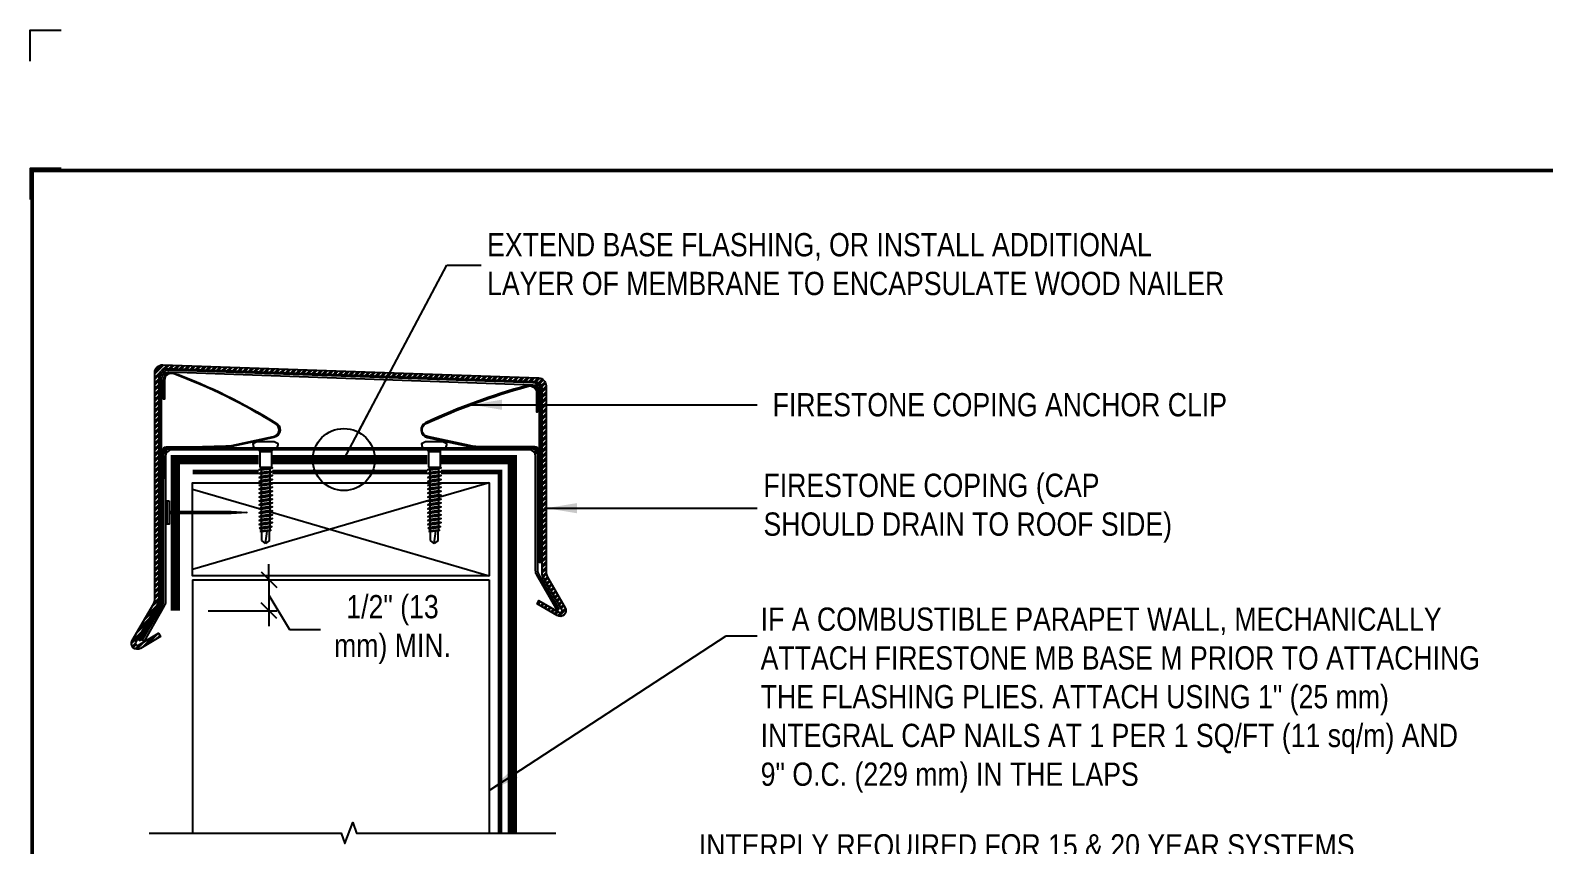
# Model space of a CAD drawing. Header units: inches. Extents: x -763.7 to -743.6, y -96.2 to -79.4.
# Drawn here: x -763.65 to -751.45, y -86.02 to -79.45 of the extents above; entities that cross this region are included whole.
import ezdxf
from ezdxf.enums import TextEntityAlignment as Align

# ---------------------------------------------------------------- set-up
doc = ezdxf.new("R2010")
doc.units = ezdxf.units.IN
doc.header["$MEASUREMENT"] = 0
doc.layers.get('0').update_dxf_attribs({"linetype": 'CONTINUOUS'})
doc.layers.get('DEFPOINTS').update_dxf_attribs({"linetype": 'CONTINUOUS'})
for name, color, linetype in [('FSBP-ACCESSORY-FIRESTONE', 7, 'CONTINUOUS'), ('FSBP-ACCESSORY-OTHER', 7, 'CONTINUOUS'), ('FSBP-ANNO-LABEL', 7, 'CONTINUOUS'), ('FSBP-MEMBRANE', 7, 'CONTINUOUS'), ('FSBP-TTLB-BORDER', 7, 'CONTINUOUS'), ('FSBP-TTLB-TEXT', 7, 'CONTINUOUS'), ('FSBP-WALL-CURB', 9, 'CONTINUOUS'), ('FSBP-WOOD', 7, 'CONTINUOUS')]:
    doc.layers.add(name, color=color, linetype=linetype)
doc.styles.add('ARIAL', font='arial.ttf')
doc.styles.add('ARIAL_BOLD', font='')
doc.styles.add('ARIAL_NAR', font='ARIALN.TTF')
doc.styles.get('ARIAL_BOLD').set_extended_font_data('Arial Black')
doc.dimstyles.new('FSBP-DIM', dxfattribs={"dimtxt": 0.1875, "dimasz": 0.125, "dimexe": 0.0625, "dimexo": 0.125, "dimgap": 0.125, "dimtad": 0, "dimdec": 0, "dimzin": 1, "dimdsep": 46, "dimlunit": 4, "dimtxsty": 'ARIAL_NAR', "dimblk": 'OBLIQUE', "dimcen": 0.09375, "dimdle": 0.0625, "dimclrd": 256, "dimclre": 256, "dimclrt": 256, "dimadec": 0, "dimazin": 0, "dimtfac": 1, "dimtdec": 0, "dimtmove": 1, "dimatfit": 3, "dimfxl": 0, "dimtolj": 1, "dimtzin": 0, "dimlwd": -1, "dimlwe": -1, "dimarcsym": 0})
doc.dimstyles.new('FSBP-LEADER', dxfattribs={"dimtxt": 0.1875, "dimasz": 0.25, "dimexe": 0.0625, "dimexo": 0.125, "dimgap": 0.125, "dimtad": 0, "dimtih": 1, "dimtoh": 1, "dimdec": 4, "dimzin": 0, "dimdsep": 46, "dimlunit": 4, "dimtxsty": 'ARIAL_NAR', "dimcen": 0.09375, "dimclrd": 256, "dimclre": 256, "dimclrt": 256, "dimadec": 0, "dimazin": 0, "dimtfac": 1, "dimtdec": 4, "dimtofl": 0, "dimtmove": 0, "dimatfit": 3, "dimfxl": 0, "dimtolj": 1, "dimtzin": 0, "dimlwd": -1, "dimlwe": -1, "dimarcsym": 0})

# ---------------------------------------------------------------- blocks, each defined once
blk = doc.blocks.new('FSBP_AP_FASTENER_02')
at = {"layer": 'FSBP-ACCESSORY-FIRESTONE'}
for p, q in [((-0.125, 0), (-0.09375, -0.0625)), ((0.09375, -0.0625), (0.125, 0)), ((-0.09375, -0.0625), (-0.09375, -0.3125)), ((-0.09375, -0.0625), (0.09375, -0.0625)), ((0.09375, -0.0625), (0.09375, -0.3125)), ((-0.09375, -0.3125), (-0.0703125, -0.3325892857142776)), ((-0.0703125, -0.3641565527315151), (-0.0703125, -0.3957238197487527)), ((-0.0703125, -0.4272910867660471), (-0.0703125, -0.4588583537832847)), ((0.0703125, -0.3440672670172376), (0.0703125, -0.3756345340344751)), ((0.0703125, -0.4072018010517695), (0.0703125, -0.4387690680690071)), ((0.0703125, -0.4703363350862446), (0.0703125, -0.501903602103539)), ((-0.0703125, -0.4904256208005222), (-0.0703125, -0.5219928878178166)), ((-0.0703125, -0.5535601548350542), (-0.0703125, -0.5851274218523486)), ((-0.0703125, -0.6166946888695861), (-0.0703125, -0.6482619558868237)), ((-0.0703125, -0.6798292229041181), (-0.0703125, -0.7113964899213556)), ((0.0703125, -0.5334708691207766), (0.0703125, -0.5650381361380141)), ((0.0703125, -0.5966054031553085), (0.0703125, -0.6281726701725461)), ((0.0703125, -0.6597399371897836), (0.0703125, -0.691307204207078)), ((0.0703125, -0.7228744712243156), (0.0703125, -0.7544417382415531)), ((-0.0703125, -0.7429637569385932), (-0.0703125, -0.7745310239558876)), ((-0.0703125, -0.8060982909731251), (-0.0703125, -0.8376655579903627)), ((-0.0703125, -0.8692328250076571), (-0.0703125, -0.9008000920248946)), ((-0.0703125, -0.9323673590421322), (-0.0703125, -0.9639346260594266)), ((0.0703125, -0.7860090052588475), (0.0703125, -0.8175762722760851)), ((0.0703125, -0.8491435392933226), (0.0703125, -0.880710806310617)), ((0.0703125, -0.9122780733278546), (0.0703125, -0.943845340345149)), ((0.0703125, -0.9754126073623866), (0.0703125, -1.006979874379624)), ((-0.0703125, -0.9955018930766641), (-0.0703125, -1.027069160093902)), ((-0.0703125, -1.058636427111196), (-0.0703125, -1.090203694128434)), ((-0.0703125, -1.121770961145671), (-0.0703125, -1.153338228162966)), ((-0.0703125, -1.184905495180203), (-0.0703125, -1.216472762197441)), ((0.0703125, -1.038547141396919), (0.0703125, -1.070114408414156)), ((0.0703125, -1.101681675431394), (0.0703125, -1.133248942448688)), ((0.0703125, -1.164816209465926), (0.0703125, -1.196383476483163)), ((-0.0703125, -1.248040029214735), (-0.0703125, -1.279607296231973)), ((-0.0703125, -1.31117456324921), (-0.0703125, -1.342741830266505)), ((-0.0625, -1.498492581068092), (-0.0625, -1.35740939234654)), ((0, -1.545367581068092), (0.02460623630037162, -1.344965644303613)), ((0.0625, -1.498492581068092), (0.0625, -1.339552249489429)), ((0.0703125, -1.227950743500458), (0.0703125, -1.259518010517695)), ((0.0703125, -1.291085277534933), (0.0703125, -1.322652544552227)), ((0, -1.545367581068092), (-0.06250000000002842, -1.498492581068092)), ((0.0625, -1.498492581068092), (0, -1.545367581068092))]:
    blk.add_line(p, q, dxfattribs=at)
blk.add_lwpolyline([(0.1875, 0, 0.1250000000000271), (0.203125, 0.0625), (0.140625, 0.09375), (-0.140625, 0.09375), (-0.203125, 0.0625, 0.1250000000000271), (-0.1875, 0)], format="xyb", close=True, dxfattribs=at)
for points in [[(-0.109375, -0.3539532763657576), (-0.0703125, -0.3325892857142776), (0.0703125, -0.3125), (0.109375, -0.3227032763657576), (0.0703125, -0.3440672670172376), (-0.0703125, -0.3641565527315151)], [(-0.109375, -0.4170878104002895), (-0.0703125, -0.3957238197487527), (0.0703125, -0.3756345340344751), (0.109375, -0.3858378104002895), (0.0703125, -0.4072018010517695), (-0.0703125, -0.4272910867660471)], [(-0.109375, -0.4802223444347646), (-0.0703125, -0.4588583537832847), (0.0703125, -0.4387690680690071), (0.109375, -0.4489723444347646), (0.0703125, -0.4703363350862446), (-0.0703125, -0.4904256208005222)], [(-0.109375, -0.5433568784692966), (-0.0703125, -0.5219928878178166), (0.0703125, -0.501903602103539), (0.109375, -0.5121068784692966), (0.0703125, -0.5334708691207766), (-0.0703125, -0.5535601548350542)], [(-0.109375, -0.6064914125038285), (-0.0703125, -0.5851274218523486), (0.0703125, -0.5650381361380141), (0.109375, -0.5752414125038285), (0.0703125, -0.5966054031553085), (-0.0703125, -0.6166946888695861)], [(-0.109375, -0.6696259465383037), (-0.0703125, -0.6482619558868237), (0.0703125, -0.6281726701725461), (0.109375, -0.6383759465383037), (0.0703125, -0.6597399371897836), (-0.0703125, -0.6798292229041181)], [(-0.109375, -0.7327604805728356), (-0.0703125, -0.7113964899213556), (0.0703125, -0.691307204207078), (0.109375, -0.7015104805728356), (0.0703125, -0.7228744712243156), (-0.0703125, -0.7429637569385932)], [(-0.109375, -0.7958950146073676), (-0.0703125, -0.7745310239558876), (0.0703125, -0.7544417382415531), (0.109375, -0.7646450146073676), (0.0703125, -0.7860090052588475), (-0.0703125, -0.8060982909731251)], [(-0.109375, -0.8590295486418427), (-0.0703125, -0.8376655579903627), (0.0703125, -0.8175762722760851), (0.109375, -0.8277795486418427), (0.0703125, -0.8491435392933226), (-0.0703125, -0.8692328250076571)], [(-0.109375, -0.9221640826763746), (-0.0703125, -0.9008000920248946), (0.0703125, -0.880710806310617), (0.109375, -0.8909140826763746), (0.0703125, -0.9122780733278546), (-0.0703125, -0.9323673590421322)], [(-0.109375, -0.9852986167109066), (-0.0703125, -0.9639346260594266), (0.0703125, -0.943845340345149), (0.109375, -0.9540486167109066), (0.0703125, -0.9754126073623866), (-0.0703125, -0.9955018930766641)], [(-0.109375, -1.048433150745382), (-0.0703125, -1.027069160093902), (0.0703125, -1.006979874379624), (0.109375, -1.017183150745382), (0.0703125, -1.038547141396919), (-0.0703125, -1.058636427111196)], [(-0.109375, -1.111567684779914), (-0.0703125, -1.090203694128434), (0.0703125, -1.070114408414156), (0.109375, -1.080317684779914), (0.0703125, -1.101681675431394), (-0.0703125, -1.121770961145671)], [(-0.109375, -1.174702218814446), (-0.0703125, -1.153338228162966), (0.0703125, -1.133248942448688), (0.109375, -1.143452218814446), (0.0703125, -1.164816209465926), (-0.0703125, -1.184905495180203)], [(-0.109375, -1.237836752848978), (-0.0703125, -1.216472762197441), (0.0703125, -1.196383476483163), (0.109375, -1.206586752848978), (0.0703125, -1.227950743500458), (-0.0703125, -1.248040029214735)], [(-0.099609375, -1.29957619759773), (-0.0703125, -1.279607296231973), (0.0703125, -1.259518010517695), (0.099609375, -1.271116376169175), (0.0703125, -1.291085277534933), (-0.0703125, -1.31117456324921)], [(-0.0849609375, -1.352726280949355), (-0.0703125, -1.342741830266505), (0.0703125, -1.322652544552227), (0.0849609375, -1.328451727377967), (0.0703125, -1.338436178060817), (-0.0703125, -1.358525463775095)]]:
    blk.add_lwpolyline(points, close=True, dxfattribs=at)
blk.add_lwpolyline([(-0.09375, -0.3125), (0.09375, -0.3125)], dxfattribs=at)
blk = doc.blocks.new('FSBP_HOT-DIPPED-NAIL')
at = {"layer": 'FSBP-ACCESSORY-OTHER'}
blk.add_lwpolyline([(0, 0.1875), (0, -0.1875), (-0.03125, -0.1875), (-0.03125000000005684, 0.1875)], close=True, dxfattribs=at)
blk.add_lwpolyline([(0, 0.015625), (1, 0.015625), (1.25, 0), (1, -0.015625), (0, -0.015625)], dxfattribs=at)
blk = doc.blocks.new('_OBLIQUE')
at = {"color": 0, "linetype": 'ByBlock'}
blk.add_line((-0.5, -0.5), (0.5, 0.5), dxfattribs=at)
blk = doc.blocks.new('*D11')
at = {"layer": 'DEFPOINTS', "color": 0, "transparency": 16777216}
for p in [(-762.3442852589938, -83.88011387919846), (-762.3442852589935, -84.13011387919845), (-761.7282672395701, -84.13011387919845)]:
    blk.add_point(p, dxfattribs=at)
at = {"layer": 'FSBP-ANNO-LABEL', "transparency": 16777216}
for p, q in [((-761.7282672395701, -83.88011387919846), (-761.7282672395701, -83.75511387919846)), ((-762.2192852589938, -83.88011387919846), (-761.6657672395701, -83.88011387919846)), ((-761.7282672395701, -83.88011387919846), (-761.7282672395701, -84.13011387919845)), ((-761.7282672395701, -83.88011387919846), (-761.7282672395701, -84.13011387919845)), ((-761.7282672395701, -84.00511387919846), (-761.5623781840804, -84.28233534474735)), ((-762.2192852589935, -84.13011387919845), (-761.6657672395701, -84.13011387919845)), ((-761.7282672395701, -84.13011387919845), (-761.7282672395701, -84.25511387919845)), ((-761.5623781840804, -84.28233534474735), (-761.3123781840804, -84.28233534474735))]:
    blk.add_line(p, q, dxfattribs=at)
at = {"layer": 'FSBP-ANNO-LABEL', "transparency": 16777216, "xscale": 0.125, "yscale": 0.125, "zscale": 0.125}
for p, rotation in [((-761.7282672395701, -83.88011387919846), 270), ((-761.7282672395701, -84.13011387919845), 90)]:
    blk.add_blockref('_OBLIQUE', p, dxfattribs=dict(at, rotation=rotation))
at = {"layer": 'FSBP-ANNO-LABEL', "transparency": 16777216, "insert": (-760.7323773314201, -84.28233534474748), "char_height": 0.1875, "attachment_point": 5, "style": 'ARIAL_NAR'}
blk.add_mtext('\\A1;1/2" (13\\Pmm) MIN.', dxfattribs=at)
blk = doc.blocks.new('TTLB-ASPHALT_1')
at = {"layer": 'DEFPOINTS', "linetype": 'Continuous', "ltscale": 1.75}
blk.add_lwpolyline([(-0.015625, 13.88083333333333), (-0.015625, 14.13083333333333), (0.234375, 14.13083333333333)], dxfattribs=at)
at = {"layer": 'DEFPOINTS', "color": 1}
blk.add_lwpolyline([(0.234375, 13.015625), (-0.015625, 13.015625), (-0.015625, 12.765625)], dxfattribs=at)
at = {"layer": 'FSBP-TTLB-BORDER', "const_width": 0.03125}
blk.add_lwpolyline([(20, 0), (20, 13), (0, 13), (0, 0)], dxfattribs=at)
at = {"layer": 'FSBP-TTLB-TEXT'}
for tag, height, style, p in [('DETAIL_DESCP_LINE_1', 0.21875, 'ARIAL_BOLD', (9.832748116198076, -0.375)), ('ISSUE_REV_DATE', 0.21875, 'ARIAL', (15.84069633627263, -0.7282559425942452)), ('DETAIL_NUMBER', 0.4375, 'ARIAL', (18.42055248367797, -0.8931630692489421))]:
    blk.add_attdef(tag, text='', height=height, dxfattribs=dict(at, style=style)).set_placement(p, align=Align.MIDDLE_CENTER)
at = {"layer": 'FSBP-TTLB-TEXT', "style": 'ARIAL'}
blk.add_attdef('ACCPT_SYSTEMS', text='', height=0.21875, dxfattribs=at).set_placement((11.49438170418193, -1.125), align=Align.MIDDLE_LEFT)

msp = doc.modelspace()

# ---------------------------------------------------------------- hatches: boundary and pattern name
at = {"layer": 'FSBP-ACCESSORY-FIRESTONE'}
h = msp.add_hatch(dxfattribs=at)
h.set_pattern_fill('STEEL', color=256, scale=0.25, style=0)
h.set_pattern_definition([(45, (-913.8577912843539, -85.20163682317606), (-0.02209708691207961, 0.02209708691207961), []), (45, (-913.8577912843539, -85.18601182317606), (-0.02209708691207961, 0.02209708691207961), [])])
h.paths.add_polyline_path([(-759.5859437536766, -82.2836559828064, -0.4040262258351709), (-759.5256249722205, -82.34611790949508), (-759.5256249722205, -83.83079010445014, 0.1316524975873982), (-759.517251559957, -83.86204010445014), (-759.3672816191546, -84.12179566152803, -0.8002553064019469), (-759.3897026317172, -84.14245805661413), (-759.5516959912909, -84.04710463905461), (-759.5675481761409, -84.07403549005262), (-759.4028643905216, -84.17097256091022, 0.7539770611108494), (-759.3402183252864, -84.10617066152803), (-759.486001559957, -83.8536666921867, -0.1316524975873982), (-759.4943749722205, -83.8224166921867), (-759.4943749722205, -82.31594013528236, 0.4040262258351379), (-759.5546937536766, -82.25347820859368), (-762.5840400881112, -82.14769110353824, 0.4244748162096237), (-762.6487213066551, -82.21015303022692), (-762.6487213066551, -84.04037859334728, -0.1316524975874126), (-762.6570947189186, -84.07162859334728), (-762.8300929250998, -84.37127027607129, 0.7539770611111507), (-762.7674468598645, -84.43607217545342), (-762.6027630742452, -84.33913510459591), (-762.6186152590952, -84.31220425359787), (-762.780608618669, -84.40755767115742, -0.8002553064020027), (-762.8030296312315, -84.38689527607129), (-762.6258447189186, -84.08000200561075, 0.1316524975874126), (-762.6174713066551, -84.04875200561075), (-762.6174713066551, -82.24251335253287, -0.4244748162095904), (-762.5527900881112, -82.18005142584418)])

# ---------------------------------------------------------------- linework, layer by layer
for points in [[(-762.8300929250998, -84.37127027607129), (-762.6570947189186, -84.07162859334728, 0.1316524975874127), (-762.6487213066551, -84.04037859334728), (-762.6487213066551, -82.21015303022692, -0.4244748162096239), (-762.5840400881112, -82.14769110353824), (-759.5546937536766, -82.25347820859368, -0.4040262258351379), (-759.4943749722205, -82.31594013528236), (-759.4943749722205, -83.8224166921867, 0.1316524975873982), (-759.486001559957, -83.8536666921867), (-759.3402183252864, -84.10617066152803, -0.787646705302856), (-759.4062762714633, -84.16896424088428), (-759.5675481761409, -84.07403549005262), (-759.5516959912909, -84.04710463905458), (-759.3897026317172, -84.14245805661413, 0.8002553064019468), (-759.3672816191546, -84.12179566152803), (-759.517251559957, -83.86204010445014, -0.1316524975873982), (-759.5256249722205, -83.83079010445014), (-759.5256249722205, -82.34611790949508, 0.4040262258351709), (-759.5859437536766, -82.2836559828064), (-762.5527900881112, -82.18005142584418, 0.4244748162095904), (-762.6174713066551, -82.24251335253287), (-762.6174713066551, -84.04875200561075, -0.1316524975874127), (-762.6258447189186, -84.08000200561075), (-762.8030296312315, -84.38689527607129, 0.8002553064020023), (-762.780608618669, -84.40755767115742), (-762.6186152590953, -84.31220425359787), (-762.6027630742452, -84.33913510459591), (-762.7640349789228, -84.43406385542757, -0.787646705302517)], [(-762.7669935564994, -84.37175309093628), (-762.6034919687629, -84.0885600338584, 0.1316524975874067), (-762.5940718799665, -84.0534037838584), (-762.5940718799665, -82.25987125299729, -0.4244748162096051), (-762.5374758137406, -82.20521706714469), (-759.6018414059946, -82.30773167960963, -0.4040262258350943), (-759.5490624722205, -82.36238586546223), (-759.5490624722205, -83.73953031703677), (-759.5334374722205, -83.73953031703677), (-759.5334374722205, -82.36238586546223, 0.4040262258351805), (-759.6012961013586, -82.29211619793743), (-762.5369305091046, -82.18960158547252, 0.424474816209659), (-762.6096968799665, -82.25987125299729), (-762.6096968799665, -84.0534037838584, -0.1316524975874204), (-762.617023615697, -84.0807475338584), (-762.7805252034335, -84.36394059093628)], [(-762.4910631784654, -82.21354669961657, -0.04908913348312429), (-761.6761055828804, -82.6140994721596, -0.7394600990243303), (-761.6894791305997, -82.73286327334698), (-762.0266525128137, -82.80511471239286, -0.01464122849630764), (-762.4065733195978, -82.81621350535416), (-762.5471968799665, -82.81621350535413, 0.414213562373095), (-762.5784468799665, -82.84746350535413), (-762.5784468799665, -83.06621350535413), (-762.5862593799665, -83.06621350535413), (-762.5862593799665, -82.83965100535413, -0.414213562373095), (-762.5550093799665, -82.80840100535413), (-762.4065733195978, -82.80840100535416, 0.01447496575264782), (-762.0282894588195, -82.79747563103287), (-761.6909178998224, -82.72518439977243, 0.7394600990245344), (-761.679216045568, -82.62126607373348, 0.04906991795565312), (-762.494173641153, -82.22071330119043, 0.539919517703816), (-762.5706343799665, -82.27087951220763), (-762.5706343799665, -82.42562025146337), (-762.5784468799665, -82.42562025146337), (-762.5784468799665, -82.27087951220763, -0.5399195177037919)], [(-759.3919935564994, -84.11781598790505), (-759.4055252034335, -84.12562848790505), (-759.56902679117, -83.8424354308272, -0.1316524975873929), (-759.5784468799665, -83.8072791808272), (-759.5784468799665, -82.88652600535413, 0.414213562373095), (-759.6331343799665, -82.83183850535413), (-762.5081343799665, -82.83183850535413, 0.414213562373095), (-762.5628218799665, -82.88652600535413), (-762.5628218799665, -84.0572791808272, -0.1316524975873829), (-762.5722419687629, -84.0924354308272), (-762.7357435564994, -84.37562848790505), (-762.7492752034335, -84.36781598790505), (-762.585773615697, -84.0846229308272, 0.1316524975873899), (-762.5784468799665, -84.0572791808272), (-762.5784468799665, -82.88652600535413, -0.4142135623730951), (-762.5081343799665, -82.81621350535413), (-759.6331343799665, -82.81621350535413, -0.4142135623730951), (-759.5628218799665, -82.88652600535413), (-759.5628218799665, -83.8072791808272, 0.1316524975874027), (-759.5554951442359, -83.8346229308272)]]:
    msp.add_lwpolyline(points, format="xyb", close=True, dxfattribs=at)
at = {"layer": 'FSBP-ACCESSORY-FIRESTONE', "linetype": 'Continuous'}
msp.add_lwpolyline([(-759.6491778081464, -82.31498413434873, 0.04077974149116184), (-760.4651631770525, -82.61409947215957, 0.7394600990243211), (-760.4517896293332, -82.73286327334698), (-760.1146162471192, -82.80511471239284, 0.05282237962355279), (-760.0098517027537, -82.81621350535413), (-759.5940718799665, -82.81621350535413, -0.414213562373095), (-759.5628218799665, -82.84746350535413), (-759.5628218799665, -83.06621350535413), (-759.5550093799665, -83.06621350535413), (-759.5550093799665, -82.83965100535413, 0.414213562373095), (-759.5862593799665, -82.80840100535413), (-760.0098517027537, -82.80840100535413, -0.05282237962355234), (-760.1129793011135, -82.79747563103287), (-760.4503508601106, -82.72518439977243, -0.7394600990245079), (-760.4620527143649, -82.62126607373345, -0.0407858623719362), (-759.6470951187799, -82.32251391264911, -0.5399195177038175), (-759.5706343799665, -82.37268012366631), (-759.5706343799665, -82.52742086292203), (-759.5628218799665, -82.52742086292203), (-759.5628218799665, -82.37268012366631, 0.5349568273808487)], format="xyb", close=True, dxfattribs=at)
at = {"layer": 'FSBP-MEMBRANE'}
for points, const_width in [([(-762.4835540817822, -84.13011387919845), (-762.4835540817821, -82.91110630353838), (-761.810283734861, -82.91110630353838)], 0.075), ([(-761.700908734861, -82.91110630353838), (-760.450674517172, -82.91110630353838)], 0.075), ([(-760.341299517172, -82.91110630353838), (-759.7659468799665, -82.91110630353838), (-759.7659468799665, -85.9232944330724)], 0.075), ([(-761.810283734861, -83.01173130353833), (-762.3442852589938, -83.01173130353833)], 0.0375), ([(-760.450674517172, -83.01173130353835), (-761.700908734861, -83.01173130353834)], 0.0375), ([(-759.8665718799664, -85.9232944330724), (-759.8665718799665, -83.01173130353835), (-760.341299517172, -83.01173130353835)], 0.0375)]:
    msp.add_lwpolyline(points, dxfattribs=dict(at, const_width=const_width))
at = {"layer": 'FSBP-WALL-CURB', "linetype": 'Continuous'}
for p, q in [((-762.3442852589938, -83.88011387919843), (-761.8333350089623, -83.88011387919843)), ((-761.8333350089623, -83.88011387919843), (-760.5549229841881, -83.88011387919843)), ((-760.5549229841881, -83.88011387919843), (-759.9537044556266, -83.88011387919843))]:
    msp.add_line(p, q, dxfattribs=at)
at = {"layer": 'FSBP-WALL-CURB', "linetype": 'Continuous', "ltscale": 1.75}
for p, q in [((-762.3442852589935, -83.88011387919849), (-762.3442852589936, -85.92329443307241)), ((-759.9537044556264, -83.88011387919843), (-759.9537044556265, -85.92329443307241))]:
    msp.add_line(p, q, dxfattribs=at)
at = {"layer": 'FSBP-WALL-CURB'}
msp.add_lwpolyline([(-762.6941289965752, -85.9232944330724), (-761.1472275902483, -85.9232944330724), (-761.1159775902483, -86.00915310243035), (-761.0534775902483, -85.83743576371445), (-761.0222275902483, -85.9232944330724), (-759.4161031423849, -85.9232944330724)], dxfattribs=at)
at = {"layer": 'FSBP-WOOD', "linetype": 'Continuous'}
for p, q in [((-762.3442852589938, -83.1503426519964), (-761.8066776453626, -83.30743013864313)), ((-759.9537044556266, -83.09886387919843), (-760.360830767172, -83.21780869139306)), ((-760.4406957771231, -83.241141815144), (-762.3442852589938, -83.79728885599056)), ((-761.7163903780126, -83.33381183329286), (-759.9537044556266, -83.84886387919843))]:
    msp.add_line(p, q, dxfattribs=at)
for points in [[(-760.360830767172, -83.09886387919845), (-759.9537044556266, -83.09886387919842), (-759.9537044556266, -83.84886387919842), (-760.5561376178429, -83.84886387919845), (-761.8321203753076, -83.84886387919845), (-762.3442852589938, -83.84886387919845), (-762.3442852589938, -83.46800450419845), (-762.3442852589938, -83.09886387919845), (-761.790752484861, -83.09929018467669)], [(-761.720439984861, -83.09927213419239), (-760.431143267172, -83.09885632031963)]]:
    msp.add_lwpolyline(points, dxfattribs=at)

# ---------------------------------------------------------------- block references
msp.add_blockref('TTLB-ASPHALT_1', (-763.6369736728427, -93.58006991502182))
at = {"xscale": 0.5, "yscale": 0.5, "zscale": 0.5}
msp.add_blockref('FSBP_HOT-DIPPED-NAIL', (-762.5322587303191, -83.33840357605615), dxfattribs=at)
at = {"layer": 'FSBP-ACCESSORY-FIRESTONE', "xscale": 0.5, "yscale": 0.5, "zscale": 0.5}
for p in [(-761.755596234861, -82.81621350535411), (-760.395987017172, -82.81621350535411)]:
    msp.add_blockref('FSBP_AP_FASTENER_02', p, dxfattribs=at)

# ---------------------------------------------------------------- texts
at = {"layer": 'FSBP-ANNO-LABEL', "style": 'ARIAL_NAR'}
for s, p in [('FIRESTONE COPING ANCHOR CLIP', (-757.6682349561868, -82.46931103721302)), ('INTERPLY REQUIRED FOR 15 & 20 YEAR SYSTEMS', (-758.2634127705477, -86.02652448525558))]:
    msp.add_text(s, height=0.1875, dxfattribs=at).set_placement(p, align=Align.MIDDLE_LEFT)
at = {"layer": 'FSBP-ANNO-LABEL', "char_height": 0.1875, "attachment_point": 1, "style": 'ARIAL_NAR'}
for s, width, insert in [('EXTEND BASE FLASHING, OR INSTALL ADDITIONAL\\PLAYER OF MEMBRANE TO ENCAPSULATE WOOD NAILER{\\H1.0222x; }', 6.548371385174164, (-759.9697417006391, -81.08489680788261)), ('\\pt4.5;FIRESTONE COPING (CAP \\PSHOULD DRAIN TO ROOF SIDE){\\H1.0222x; }', 3.358855693139049, (-757.7419112606781, -83.02549463601224)), ('\\pt4.5;IF A COMBUSTIBLE PARAPET WALL, MECHANICALLY \\PATTACH FIRESTONE MB BASE M PRIOR TO ATTACHING THE FLASHING PLIES. ATTACH USING 1" (25 mm) INTEGRAL CAP NAILS AT 1 PER 1 SQ/FT (11 sq/m) AND 9" O.C. (229 mm) IN THE LAPS', 5.805445417581723, (-757.7644857289777, -84.10480766951848))]:
    msp.add_mtext_dynamic_manual_height_columns(s, width=width, gutter_width=5, heights=[0], dxfattribs=dict(at, insert=insert))

# ---------------------------------------------------------------- dimensions: what is measured, and where the dimension line sits
at = {"layer": 'FSBP-ANNO-LABEL'}
dim = msp.add_linear_dim(base=(-761.7282672395701, -84.13011387919845), p1=(-762.3442852589938, -83.88011387919846), p2=(-762.3442852589935, -84.13011387919845), angle=270, text='1/2" (13\\Pmm) MIN.', dimstyle='FSBP-DIM', override={"dimtih": 1, "dimtoh": 1}, dxfattribs=at)
dim.commit()
dim.dimension.update_dxf_attribs({"geometry": '*D11', "text_midpoint": (-761.1873781840804, -84.28233534474748), "dimtype": 160})

# ---------------------------------------------------------------- leaders
msp.add_leader([(-761.1247504808744, -82.91110630353838), (-760.295619786141, -81.3437975727954), (-760.018192078175, -81.3437975727954)], dimstyle='FSBP-LEADER', override={"dimasz": 0.5, "dimldrblk": 'DotBlank'}, dxfattribs=at)
for points in [[(-760.0985224322383, -82.46931103721302), (-757.7932349561868, -82.46931103721302)], [(-759.4943749722205, -83.30347805214633), (-757.7932349561868, -83.30347805214633)], [(-759.9537044556265, -85.58120005221701), (-758.0432349561868, -84.3343108526308), (-757.7932349561868, -84.3343108526308)]]:
    msp.add_leader(points, dimstyle='FSBP-LEADER', dxfattribs=at)

doc.saveas('drawing.dxf')
